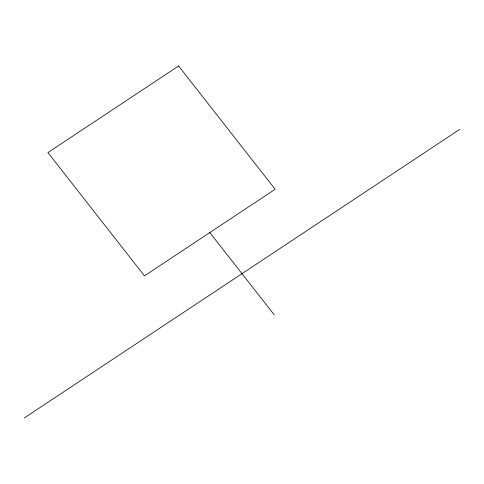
<?xml version="1.0" encoding="UTF-8"?>
<svg xmlns="http://www.w3.org/2000/svg" width="484" height="484" viewBox="0 0 484 484"><rect width="100%" height="100%" fill="white"/><g stroke="black" fill="none" stroke-linecap="round" stroke-linejoin="round"><path stroke-width="0.73" d="M24.2 418.025L459.8 129.319M209.814 232.574L274.186 314.769M178.596 65.975L47.916 152.587L144.474 275.88L275.154 189.268L178.596 65.975"/></g></svg>
